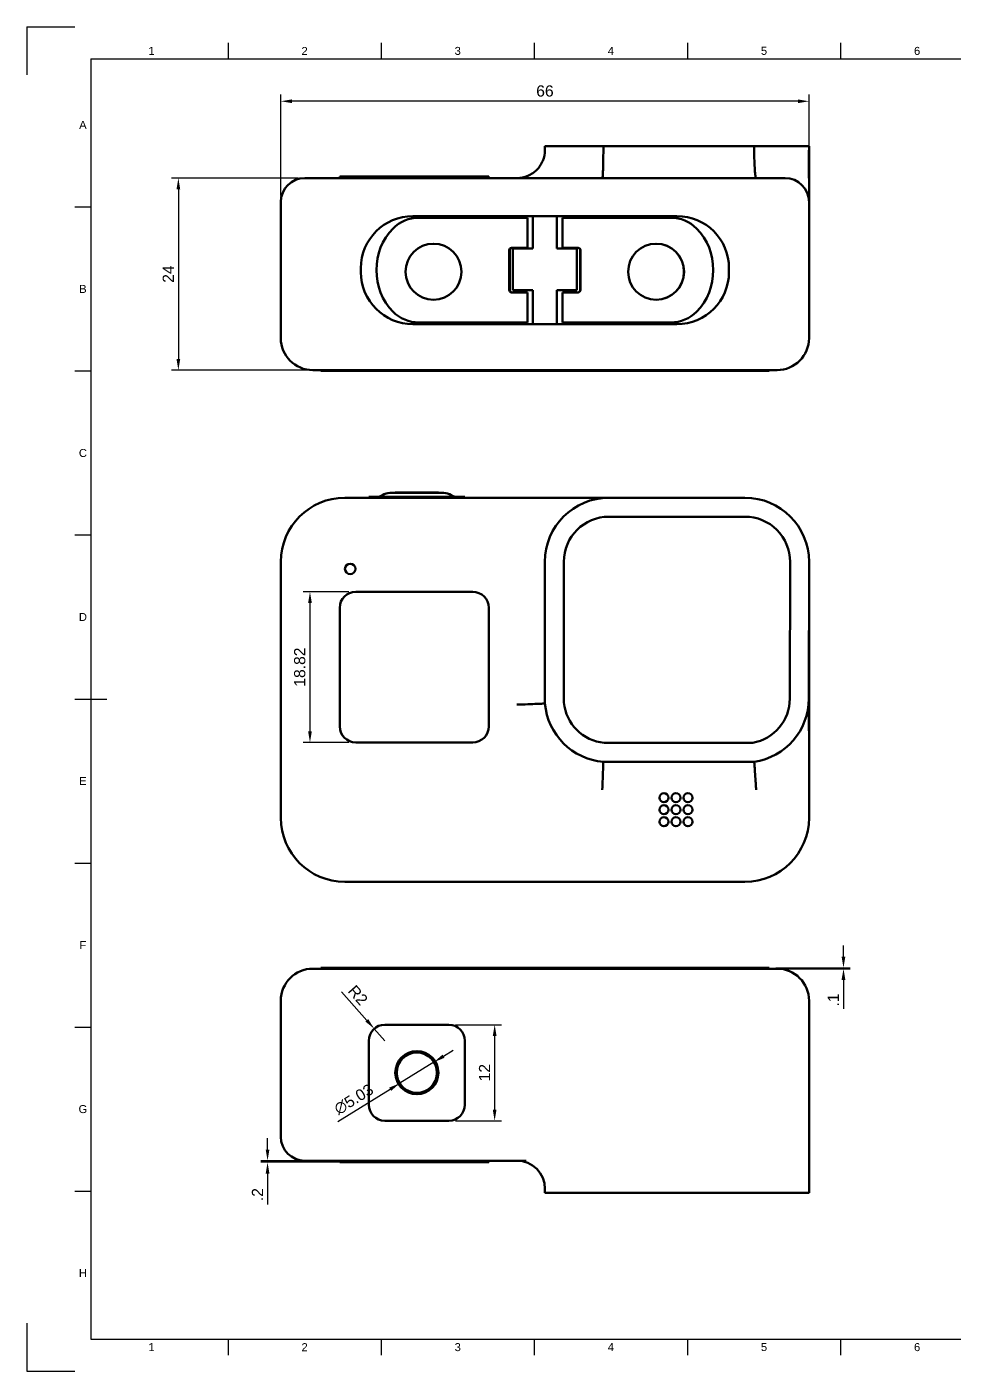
# Model space of a CAD drawing. Header units: millimetres. Extents: x 0 to 594, y 0 to 420.
# Drawn here: x 0 to 289.6, y 0 to 420 of the extents above; entities that cross this region are included whole.
import ezdxf
from ezdxf.enums import TextEntityAlignment as Align

# ---------------------------------------------------------------- set-up
doc = ezdxf.new("R2010")
doc.units = ezdxf.units.MM
doc.header["$LTSCALE"] = 0.75
for name, color, linetype, lineweight in [('Border', 7, 'Continuous', 25), ('Dimensions', 7, 'Continuous', 25), ('Visible', 7, 'Continuous', 50)]:
    doc.layers.add(name, color=color, linetype=linetype, lineweight=lineweight)
doc.styles.add('FusionTitle', font='arial.ttf')
doc.styles.get("Standard").update_dxf_attribs({"font": 'arial.ttf'})
doc.dimstyles.new('ISO-25', dxfattribs={"dimtxt": 3.5, "dimasz": 3.5, "dimexe": 2.1, "dimexo": 2.1, "dimgap": 1.4, "dimtad": 1, "dimzin": 12, "dimdsep": 46, "dimtxsty": 'Standard', "dimcen": 0, "dimclrd": 256, "dimclre": 256, "dimclrt": 256, "dimazin": 3, "dimtp": 0.1, "dimtm": 0.1, "dimtfac": 0.714286, "dimtmove": 0, "dimatfit": 3, "dimfxl": 1, "dimtzin": 12, "dimarcsym": 0})

# ---------------------------------------------------------------- blocks, each defined once
blk = doc.blocks.new('ISO_A2_SHEET')
at = {"layer": 'Border'}
for p, q in [((62.8335, 415), (62.8335, 410)), ((110.6668, 415), (110.6668, 410)), ((158.5001, 415), (158.5001, 410)), ((206.3334, 415), (206.3334, 410)), ((254.1667, 415), (254.1667, 410)), ((20, 410), (584, 410)), ((20, 410), (20, 10)), ((15, 363.75), (20, 363.75)), ((15, 312.5), (20, 312.5)), ((15, 261.25), (20, 261.25)), ((15, 210), (25, 210)), ((15, 158.75), (20, 158.75)), ((15, 107.5), (20, 107.5)), ((15, 56.25), (20, 56.25)), ((20, 10), (584, 10)), ((62.8335, 10), (62.8335, 5)), ((110.6668, 10), (110.6668, 5)), ((158.5001, 10), (158.5001, 5)), ((206.3334, 10), (206.3334, 5)), ((254.1667, 10), (254.1667, 5))]:
    blk.add_line(p, q, dxfattribs=at)
at = {"layer": 'Defpoints'}
for p, q in [((0, 420), (15, 420)), ((0, 420), (0, 405)), ((0, 15), (0, 0)), ((0, 0), (15, 0))]:
    blk.add_line(p, q, dxfattribs=at)
at = {"layer": 'Border', "style": 'FusionTitle'}
for s, p in [('1', (38.91685, 412.5)), ('2', (86.75015, 412.5)), ('3', (134.58345, 412.5)), ('4', (182.41675, 412.5)), ('5', (230.25005, 412.5)), ('6', (278.08335, 412.5)), ('A', (17.5, 389.375)), ('B', (17.5, 338.125)), ('C', (17.5, 286.875)), ('D', (17.5, 235.625)), ('E', (17.5, 184.375)), ('F', (17.5, 133.125)), ('G', (17.5, 81.875)), ('H', (17.5, 30.625)), ('1', (38.91685, 7.5)), ('2', (86.75015, 7.5)), ('3', (134.58345, 7.5)), ('4', (182.41675, 7.5)), ('5', (230.25005, 7.5)), ('6', (278.08335, 7.5))]:
    blk.add_text(s, height=2.5, dxfattribs=at).set_placement(p, align=Align.MIDDLE)
blk = doc.blocks.new('*D18')
at = {"layer": 'Defpoints', "color": 0, "transparency": 16777216}
for p in [(79.32, 396.76), (79.32, 365.26), (244.32, 365.26)]:
    blk.add_point(p, dxfattribs=at)
at = {"layer": 'Dimensions', "lineweight": -2, "transparency": 16777216}
for p, q in [((79.32, 367.36), (79.32, 398.86)), ((240.82, 396.76), (82.82, 396.76)), ((244.32, 367.36), (244.32, 398.86))]:
    blk.add_line(p, q, dxfattribs=at)
at = {"layer": 'Dimensions', "transparency": 16777216}
for points in [[(82.82, 397.34), (82.82, 396.18), (79.32, 396.76)], [(240.82, 397.34), (240.82, 396.18), (244.32, 396.76)]]:
    blk.add_solid(points, dxfattribs=at)
at = {"layer": 'Dimensions', "transparency": 16777216, "insert": (161.82, 399.95), "char_height": 3.5, "attachment_point": 5}
blk.add_mtext('66', dxfattribs=at)
blk = doc.blocks.new('*D19')
at = {"layer": 'Defpoints', "color": 0, "transparency": 16777216}
for p in [(86.82, 372.76), (47.32, 312.76), (89.32, 312.76)]:
    blk.add_point(p, dxfattribs=at)
at = {"layer": 'Dimensions', "lineweight": -2, "transparency": 16777216}
for p, q in [((84.72, 372.76), (45.22, 372.76)), ((47.32, 369.26), (47.32, 316.26)), ((87.22, 312.76), (45.22, 312.76))]:
    blk.add_line(p, q, dxfattribs=at)
at = {"layer": 'Dimensions', "transparency": 16777216}
for points in [[(46.73, 369.26), (47.9, 369.26), (47.32, 372.76)], [(46.73, 316.26), (47.9, 316.26), (47.32, 312.76)]]:
    blk.add_solid(points, dxfattribs=at)
at = {"layer": 'Dimensions', "transparency": 16777216, "insert": (44.16, 342.76), "char_height": 3.5, "attachment_point": 5, "rotation": 90}
blk.add_mtext('24', dxfattribs=at)
blk = doc.blocks.new('*D22')
at = {"layer": 'Defpoints', "color": 0, "transparency": 16777216}
for p in [(102.71, 243.48), (88.43, 196.44), (102.71, 196.44)]:
    blk.add_point(p, dxfattribs=at)
at = {"layer": 'Dimensions', "lineweight": -2, "transparency": 16777216}
for p, q in [((100.61, 243.48), (86.33, 243.48)), ((88.43, 239.98), (88.43, 199.94)), ((100.61, 196.44), (86.33, 196.44))]:
    blk.add_line(p, q, dxfattribs=at)
at = {"layer": 'Dimensions', "transparency": 16777216}
for points in [[(87.84, 239.98), (89.01, 239.98), (88.43, 243.48)], [(87.84, 199.94), (89.01, 199.94), (88.43, 196.44)]]:
    blk.add_solid(points, dxfattribs=at)
at = {"layer": 'Dimensions', "transparency": 16777216, "insert": (85.24, 219.96), "char_height": 3.5, "attachment_point": 5, "rotation": 90}
blk.add_mtext('18.82', dxfattribs=at)
blk = doc.blocks.new('*D23')
at = {"layer": 'Defpoints', "color": 0, "transparency": 16777216}
for p in [(131.82, 108.24), (131.82, 78.24), (146.11, 78.24)]:
    blk.add_point(p, dxfattribs=at)
at = {"layer": 'Dimensions', "lineweight": -2, "transparency": 16777216}
for p, q in [((133.92, 108.24), (148.21, 108.24)), ((146.11, 104.74), (146.11, 81.74)), ((133.92, 78.24), (148.21, 78.24))]:
    blk.add_line(p, q, dxfattribs=at)
at = {"layer": 'Dimensions', "transparency": 16777216}
for points in [[(145.53, 104.74), (146.7, 104.74), (146.11, 108.24)], [(145.53, 81.74), (146.7, 81.74), (146.11, 78.24)]]:
    blk.add_solid(points, dxfattribs=at)
at = {"layer": 'Dimensions', "transparency": 16777216, "insert": (142.96, 93.24), "char_height": 3.5, "attachment_point": 5, "rotation": 90}
blk.add_mtext('12', dxfattribs=at)
blk = doc.blocks.new('*D24')
at = {"layer": 'Defpoints', "color": 0, "transparency": 16777216}
for p in [(108.5, 106.98), (111.82, 103.24)]:
    blk.add_point(p, dxfattribs=at)
at = {"layer": 'Dimensions', "lineweight": -2, "transparency": 16777216}
for p, q in [((98.28, 118.51), (106.18, 109.6)), ((111.82, 103.24), (108.5, 106.98))]:
    blk.add_line(p, q, dxfattribs=at)
at = {"layer": 'Dimensions', "transparency": 16777216}
blk.add_solid([(106.61, 109.99), (105.74, 109.21), (108.5, 106.98)], dxfattribs=at)
at = {"layer": 'Dimensions', "transparency": 16777216, "insert": (103.43, 117.46), "char_height": 3.5, "attachment_point": 5, "rotation": 311.5548}
blk.add_mtext('R2', dxfattribs=at)
blk = doc.blocks.new('*D25')
at = {"layer": 'Defpoints', "color": 0, "transparency": 16777216}
for p in [(127.16, 96.55), (116.47, 89.93)]:
    blk.add_point(p, dxfattribs=at)
at = {"layer": 'Dimensions', "lineweight": -2, "transparency": 16777216}
for p, q in [((130.14, 98.39), (133.12, 100.23)), ((127.16, 96.55), (116.47, 89.93)), ((97.16, 77.99), (113.49, 88.09))]:
    blk.add_line(p, q, dxfattribs=at)
at = {"layer": 'Dimensions', "transparency": 16777216}
for points in [[(129.83, 98.89), (130.45, 97.89), (127.16, 96.55)], [(113.18, 88.58), (113.8, 87.59), (116.47, 89.93)]]:
    blk.add_solid(points, dxfattribs=at)
at = {"layer": 'Dimensions', "transparency": 16777216, "insert": (102.11, 84.91), "char_height": 3.5, "attachment_point": 5, "rotation": 31.7401}
blk.add_mtext('∅5.03', dxfattribs=at)
blk = doc.blocks.new('*D26')
at = {"layer": 'Defpoints', "color": 0, "transparency": 16777216}
for p in [(75.17, 65.24), (101.71, 65.74), (102.71, 65.24)]:
    blk.add_point(p, dxfattribs=at)
at = {"layer": 'Dimensions', "lineweight": -2, "transparency": 16777216}
for p, q in [((75.17, 69.24), (75.17, 72.74)), ((99.61, 65.74), (73.07, 65.74)), ((100.61, 65.24), (73.07, 65.24)), ((75.17, 65.74), (75.17, 65.24)), ((75.17, 61.74), (75.17, 52.06))]:
    blk.add_line(p, q, dxfattribs=at)
at = {"layer": 'Dimensions', "transparency": 16777216}
for points in [[(74.59, 69.24), (75.76, 69.24), (75.17, 65.74)], [(74.59, 61.74), (75.76, 61.74), (75.17, 65.24)]]:
    blk.add_solid(points, dxfattribs=at)
at = {"layer": 'Dimensions', "transparency": 16777216, "insert": (72.02, 55.15), "char_height": 3.5, "attachment_point": 5, "rotation": 90}
blk.add_mtext('.2', dxfattribs=at)
blk = doc.blocks.new('*D27')
at = {"layer": 'Defpoints', "color": 0, "transparency": 16777216}
for p in [(231.82, 125.99), (234.32, 125.74), (255.08, 125.74)]:
    blk.add_point(p, dxfattribs=at)
at = {"layer": 'Dimensions', "lineweight": -2, "transparency": 16777216}
for p, q in [((255.08, 129.49), (255.08, 132.99)), ((233.92, 125.99), (257.18, 125.99)), ((236.42, 125.74), (257.18, 125.74)), ((255.08, 125.99), (255.08, 125.74)), ((255.08, 122.24), (255.08, 113.2))]:
    blk.add_line(p, q, dxfattribs=at)
at = {"layer": 'Dimensions', "transparency": 16777216}
for points in [[(254.49, 129.49), (255.66, 129.49), (255.08, 125.99)], [(254.49, 122.24), (255.66, 122.24), (255.08, 125.74)]]:
    blk.add_solid(points, dxfattribs=at)
at = {"layer": 'Dimensions', "transparency": 16777216, "insert": (251.92, 115.97), "char_height": 3.5, "attachment_point": 5, "rotation": 90}
blk.add_mtext('.1', dxfattribs=at)

msp = doc.modelspace()

# ---------------------------------------------------------------- linework, layer by layer
at = {"layer": 'Visible', "extrusion": (0, 1, 0)}
for p, q in [((161.815, 382.761, 5.111), (161.815, 381.511, 5.111)), ((180.066, 382.761, 23.313), (180.066, 381.511, 23.313)), ((180.066, 382.761, 23.313), (227.196, 382.761, 23.313)), ((227.196, 382.761, 23.313), (227.196, 381.511, 23.313)), ((244.24, 382.761, 3.602), (244.315, 382.761, -39.188)), ((244.315, 382.761, -39.188), (244.315, 372.761, -39.188)), ((97.715, 372.761, 12.246), (97.715, 373.261, 12.246)), ((224.315, 372.761, 53.312), (99.315, 372.761, 53.312)), ((102.715, 373.261, 17.246), (139.267, 373.261, 17.246)), ((144.267, 372.761, 12.246), (144.267, 373.261, 12.246)), ((79.315, 365.261, 40.812), (79.315, 322.761, 40.812)), ((244.315, 322.761, 40.812), (244.315, 365.261, 40.812)), ((120.565, 360.886, 60.812), (203.065, 360.886, 60.812)), ((122.366, 360.368, 59.669), (154.343, 360.368, 60.671)), ((156.33, 360.368, 57.106), (156.276, 360.368, 58.855)), ((156.331, 360.368, 57.047), (156.331, 350.966, 57.047)), ((165.565, 360.886, 60.812), (158.065, 360.886, 60.812)), ((158.065, 360.886, 60.812), (158.065, 350.716, 60.812)), ((165.565, 350.716, 60.812), (165.565, 360.886, 60.812)), ((167.311, 360.368, 56.949), (167.325, 360.368, 58.699)), ((167.311, 350.966, 56.935), (167.311, 360.368, 56.935)), ((201.207, 360.368, 60.308), (169.215, 360.368, 60.559)), ((150.642, 350.216, 60.555), (150.642, 337.805, 60.555)), ((150.814, 350.216, 55.057), (150.814, 337.805, 55.057)), ((154.343, 350.966, 60.671), (151.392, 350.966, 60.578)), ((151.815, 350.716, 58.312), (151.815, 337.761, 58.312)), ((153.815, 350.716, 57.568), (153.815, 350.966, 57.568)), ((158.065, 350.716, 60.812), (154.315, 350.716, 60.812)), ((155.815, 350.716, 57.568), (155.815, 350.966, 57.568)), ((156.33, 350.966, 57.106), (156.276, 350.966, 58.855)), ((169.315, 350.716, 60.812), (165.565, 350.716, 60.812)), ((167.311, 350.966, 56.949), (167.325, 350.966, 58.699)), ((167.815, 350.966, 57.446), (167.815, 350.716, 57.446)), ((169.215, 350.966, 60.559), (172.167, 350.966, 60.536)), ((169.815, 350.966, 57.446), (169.815, 350.716, 57.446)), ((171.815, 337.761, 58.312), (171.815, 350.716, 58.312)), ((172.874, 350.216, 55.03), (172.874, 337.805, 55.03)), ((172.917, 350.216, 60.53), (172.917, 337.805, 60.53)), ((104.315, 343.386, 60.812), (104.315, 344.636, 60.812)), ((219.315, 344.636, 60.812), (219.315, 343.386, 60.812)), ((151.392, 337.055, 60.578), (154.343, 337.055, 60.671)), ((153.815, 337.055, 57.568), (153.815, 337.761, 57.568)), ((154.315, 337.761, 60.812), (158.065, 337.761, 60.812)), ((155.815, 337.055, 57.568), (155.815, 337.761, 57.568)), ((156.33, 337.055, 57.106), (156.276, 337.055, 58.855)), ((156.331, 327.653, 57.047), (156.331, 337.055, 57.047)), ((158.065, 337.761, 60.812), (158.065, 327.136, 60.812)), ((165.565, 327.136, 60.812), (165.565, 337.761, 60.812)), ((165.565, 337.761, 60.812), (169.315, 337.761, 60.812)), ((167.311, 337.055, 56.949), (167.325, 337.055, 58.699)), ((167.311, 337.055, 56.935), (167.311, 327.653, 56.935)), ((167.815, 337.761, 57.446), (167.815, 337.055, 57.446)), ((172.167, 337.055, 60.536), (169.215, 337.055, 60.559)), ((169.815, 337.761, 57.446), (169.815, 337.055, 57.446)), ((154.343, 327.653, 60.671), (122.366, 327.653, 59.669)), ((156.33, 327.653, 57.106), (156.276, 327.653, 58.855)), ((167.311, 327.653, 56.949), (167.325, 327.653, 58.699)), ((169.215, 327.653, 60.559), (201.207, 327.653, 60.308)), ((203.065, 327.136, 60.812), (120.565, 327.136, 60.812)), ((158.065, 327.136, 60.812), (165.565, 327.136, 60.812)), ((91.815, 312.761, 40.812), (91.815, 312.511, 40.812)), ((99.315, 312.761, 50.812), (224.315, 312.761, 50.812)), ((224.315, 312.511, 48.312), (99.315, 312.511, 48.312)), ((231.815, 312.761, 40.812), (231.815, 312.511, 40.812))]:
    msp.add_line(p, q, dxfattribs=at)
at = {"layer": 'Visible'}
for p, q in [((106.815, 272.875, 7.625), (106.815, 273.125, 7.625)), ((111.815, 273.125, 12.625), (131.815, 273.125, 12.625)), ((115.084, 274.375, -2.375), (115.084, 274.5, -2.375)), ((126.989, 274.375, 5.939), (116.641, 274.375, 5.939)), ((128.546, 274.375, -2.375), (128.546, 274.5, -2.375)), ((136.815, 272.875, 7.625), (136.815, 273.125, 7.625)), ((155.925, 272.875, 17.625), (99.315, 272.875, 17.625)), ((224.315, 272.875, 35.125), (181.815, 272.875, 35.125)), ((181.815, 266.957, 35.125), (224.315, 266.957, 35.125)), ((224.315, 266.957, 35.125), (181.815, 266.957, 35.125)), ((79.315, 252.875, 17.625), (79.315, 172.875, 17.625)), ((161.815, 252.875, 35.125), (161.815, 208.576, 35.125)), ((167.733, 208.855, 35.125), (167.733, 252.875, 35.125)), ((167.733, 252.875, 35.125), (167.733, 208.855, 35.125)), ((238.397, 252.867, 35.125), (238.322, 210.113, 35.125)), ((238.322, 210.113, 35.125), (238.397, 252.867, 35.125)), ((244.24, 210.085, 35.125), (244.315, 252.875, 35.125)), ((244.315, 252.875, 25.125), (244.315, 201.874, 25.125)), ((139.267, 243.478, 25.625), (102.715, 243.478, 25.625)), ((97.715, 238.478, 25.625), (97.715, 201.441, 25.625)), ((144.267, 201.441, 25.625), (144.267, 238.478, 25.625)), ((102.715, 196.441, 25.625), (139.267, 196.441, 25.625)), ((226.717, 196.293, 35.125), (180.336, 196.293, 35.125)), ((180.336, 196.293, 35.125), (226.717, 196.293, 35.125)), ((180.066, 190.375, 35.125), (227.196, 190.375, 35.125)), ((244.315, 172.875, 17.625), (244.315, 184.301, 17.625)), ((99.315, 152.875, 17.625), (224.315, 152.875, 17.625))]:
    msp.add_line(p, q, dxfattribs=at)
at = {"layer": 'Visible', "extrusion": (-1.22465e-16, -1, 5.93276e-13)}
for p, q in [((91.815, 125.739, 39.187), (91.815, 125.989, 39.187)), ((99.315, 125.989, 46.687), (224.315, 125.989, 46.687)), ((224.315, 125.739, 49.187), (99.315, 125.739, 49.187)), ((231.815, 125.739, 39.187), (231.815, 125.989, 39.187)), ((79.315, 115.739, 39.187), (79.315, 73.239, 39.188)), ((244.315, 65.739, 39.188), (244.315, 115.739, 39.187)), ((131.815, 108.239, 59.437), (111.815, 108.239, 59.437)), ((106.815, 103.239, 59.437), (106.815, 83.239, 59.438)), ((136.815, 83.239, 59.438), (136.815, 103.239, 59.437)), ((111.815, 78.239, 59.438), (131.815, 78.239, 59.438)), ((97.715, 65.739, 24.791), (97.715, 65.239, 24.791)), ((99.315, 65.739, 51.688), (155.925, 65.739, 51.688)), ((99.364, 65.739, 36.951), (99.364, 65.489, 36.951)), ((102.622, 65.739, 36.951), (102.622, 65.489, 36.951)), ((139.267, 65.239, 29.791), (102.715, 65.239, 29.791)), ((144.267, 65.739, 24.791), (144.267, 65.239, 24.791)), ((244.315, 55.739, 39.188), (244.315, 65.739, 39.188)), ((161.815, 55.739, 39.188), (161.815, 56.989, 39.188)), ((224.315, 55.739, 59.188), (181.815, 55.739, 59.188))]:
    msp.add_line(p, q, dxfattribs=at)
at = {"layer": 'Visible', "extrusion": (-0.031319, 0, 0.999509)}
msp.add_circle((-343.503, 128.83, 55.807), 8.75, dxfattribs=at)
at = {"layer": 'Visible', "extrusion": (-0.007874, 0, -0.999969)}
msp.add_circle((-196.069, 343.503, -61.89), 8.75, dxfattribs=at)
at = {"layer": 'Visible'}
for centre, radius in [((100.993, 250.638, 25.375), 1.629), ((121.815, 93.239, 60.812), 6.731)]:
    msp.add_circle(centre, radius, dxfattribs=at)
at = {"layer": 'Visible', "extrusion": (0, 0, -1)}
for centre in [(-198.987, 179.155, -25.125), (-198.987, 175.405, -25.125), (-202.737, 179.155, -25.125), (-202.737, 175.405, -25.125), (-206.487, 179.155, -25.125), (-206.487, 175.405, -25.125), (-198.987, 171.655, -25.125), (-202.737, 171.655, -25.125), (-206.487, 171.655, -25.125)]:
    msp.add_circle(centre, 1.405, dxfattribs=at)
at = {"layer": 'Visible', "extrusion": (-7.26553e-29, -5.93276e-13, -1)}
msp.add_circle((-121.815, 93.239, -60.813), 6.29, dxfattribs=at)
at = {"layer": 'Visible', "extrusion": (0, 1, 0)}
for centre, radius, start, end in [((-181.74, 3.383, 382.761), 20, 4.95809, 85.1985), ((-224.24, 3.532, 382.761), 20, 98.49863, 179.79855), ((-102.715, 12.246, 373.261), 5, 0, 90), ((-139.267, 12.246, 373.261), 5, 90, 180), ((-154.401, 58.796, 360.368), 1.875, 88.20526, 178.20526), ((-154.456, 57.047, 360.368), 1.875, 178.20526, 180), ((-169.186, 56.935, 350.966), 1.875, 0, 0.45115), ((-169.2, 58.685, 350.966), 1.875, 0.45115, 90.45115), ((-154.315, 58.312, 337.761), 2.5, 0, 90), ((-154.401, 58.796, 337.055), 1.875, 88.20526, 178.20526), ((-154.456, 57.047, 337.055), 1.875, 178.20526, 180), ((-169.315, 58.312, 337.761), 2.5, 90, 180), ((-169.186, 56.935, 327.653), 1.875, 0, 0.45115), ((-169.2, 58.685, 327.653), 1.875, 0.45115, 90.45115), ((-99.315, 40.812, 312.761), 10, 0, 90), ((-224.315, 40.812, 312.761), 10, 90, 180), ((-111.815, 7.625, 273.125), 5, 0, 90), ((-121.815, -2.375, 274.5), 6.731, 0, 180), ((-131.815, 7.625, 273.125), 5, 90, 180)]:
    msp.add_arc(centre, radius, start, end, dxfattribs=at)
at = {"layer": 'Visible'}
for centre, radius, start, end in [((86.815, 365.261, 40.812), 7.5, 90, 180), ((134.449, 276.625, 2.699), 3.5, 237.00411, 270), ((99.315, 252.875, 17.625), 20, 90, 180), ((181.815, 252.875, 35.125), 20, 90, 180), ((181.815, 252.875, 35.125), 14.082, 90, 180), ((224.315, 252.875, 35.125), 14.082, 359.96858, 90), ((102.715, 238.478, 25.625), 5, 90, 180), ((139.267, 238.478, 25.625), 5, 0, 90), ((224.24, 210.155, 35.125), 14.082, 280.132, 359.82997), ((224.24, 210.155, 35.125), 20, 278.49863, 359.79855), ((181.74, 210.305, 35.125), 20, 184.95809, 265.1985), ((181.74, 210.305, 35.125), 14.082, 185.90949, 264.2772), ((102.715, 201.441, 25.625), 5, 180, 270), ((139.267, 201.441, 25.625), 5, 270, 0), ((99.315, 172.875, 17.625), 20, 180, 270), ((224.315, 172.875, 17.625), 20, 270, 0), ((89.315, 115.739, 39.187), 10, 90, 180), ((111.815, 103.239, 59.437), 5, 90, 180), ((131.815, 103.239, 59.437), 5, 0, 90), ((111.815, 83.239, 59.438), 5, 180, 270), ((131.815, 83.239, 59.438), 5, 270, 0)]:
    msp.add_arc(centre, radius, start, end, dxfattribs=at)
at = {"layer": 'Visible', "extrusion": (0, -1, 0)}
for centre, radius, start, end in [((99.315, 40.812, -372.761), 12.5, 90, 180), ((224.315, 40.812, -372.761), 12.5, 0, 90), ((154.315, 58.312, -350.716), 2.5, 90, 180), ((169.315, 58.312, -350.716), 2.5, 0, 90), ((99.315, 40.812, -312.511), 7.5, 90, 180), ((224.315, 40.812, -312.511), 7.5, 0, 90), ((116.641, 2.699, -274.375), 3.24, 90, 180), ((126.989, 2.699, -274.375), 3.24, 360, 90)]:
    msp.add_arc(centre, radius, start, end, dxfattribs=at)
at = {"layer": 'Visible', "extrusion": (1.22465e-16, 0, -1)}
for centre, radius, start, end in [((-236.815, 365.261, -40.812), 7.5, 90, 180), ((-120.565, 344.636, -60.812), 16.25, 0, 90), ((-203.065, 344.636, -60.812), 16.25, 90, 180), ((-120.565, 343.386, -60.812), 16.25, 270, 0), ((-203.065, 343.386, -60.812), 16.25, 180, 270), ((-234.315, 322.761, -40.812), 10, 180, 270)]:
    msp.add_arc(centre, radius, start, end, dxfattribs=at)
at = {"layer": 'Visible', "extrusion": (0.031319, -1.0842e-19, -0.999509)}
msp.add_arc((344.518, 128.83, -55.807), 17.795, 268.36574, 314.65572, dxfattribs=at)
at = {"layer": 'Visible', "extrusion": (0.031319, -3.46945e-18, -0.999509)}
msp.add_arc((349.118, 124.174, -55.807), 11.25, 314.65572, 0, dxfattribs=at)
at = {"layer": 'Visible', "extrusion": (-4.24588e-18, -1, -5.39217e-16)}
for centre, start, end in [((169.186, 56.935, -360.368), 179.54885, 180), ((169.2, 58.685, -360.368), 89.54885, 179.54885), ((169.186, 56.935, -337.055), 179.54885, 180), ((169.2, 58.685, -337.055), 89.54885, 179.54885)]:
    msp.add_arc(centre, 1.875, start, end, dxfattribs=at)
at = {"layer": 'Visible', "extrusion": (0.007874, 0, 0.999969)}
for centre, radius, start, end in [((200.725, 349.118, 61.89), 11.25, 44.65572, 90), ((196.069, 344.518, 61.89), 17.795, 358.36574, 44.65572), ((171.685, 350.216, 61.89), 0.75, 0, 90), ((196.069, 343.503, 56.39), 8.75, 270.14179, 89.85821), ((196.069, 343.503, 61.89), 17.795, 315.34428, 1.63426), ((171.685, 337.805, 61.89), 0.75, 270, 360)]:
    msp.add_arc(centre, radius, start, end, dxfattribs=at)
at = {"layer": 'Visible', "extrusion": (0.031319, 4.93038e-32, -0.999509)}
msp.add_arc((350.216, 153.215, -55.807), 0.75, 270, 0, dxfattribs=at)
at = {"layer": 'Visible', "extrusion": (-0.031319, 2.46519e-32, 0.999509)}
msp.add_arc((-350.216, 153.215, 50.307), 0.75, 180, 270, dxfattribs=at)
at = {"layer": 'Visible', "extrusion": (7.37247e-18, -1, -2.35284e-16)}
for centre, start, end in [((154.401, 58.796, -350.966), 1.79474, 91.79474), ((154.456, 57.047, -350.966), 0, 1.79474), ((154.401, 58.796, -327.653), 1.79474, 91.79474), ((154.456, 57.047, -327.653), 0, 1.79474)]:
    msp.add_arc(centre, 1.875, start, end, dxfattribs=at)
at = {"layer": 'Visible', "extrusion": (-0.007874, 0, -0.999969)}
for centre, start, end in [((-171.685, 350.216, -56.39), 90, 180), ((-171.685, 337.805, -56.39), 180, 270)]:
    msp.add_arc(centre, 0.75, start, end, dxfattribs=at)
at = {"layer": 'Visible', "extrusion": (0.031319, 0, -0.999509)}
for centre, radius, start, end in [((343.503, 128.83, -55.807), 17.795, 225.34428, 271.63426), ((337.805, 153.215, -55.807), 0.75, 180, 270)]:
    msp.add_arc(centre, radius, start, end, dxfattribs=at)
at = {"layer": 'Visible', "extrusion": (-0.031319, -4.93038e-32, 0.999509)}
msp.add_arc((-337.805, 153.215, 50.307), 0.75, 270, 0, dxfattribs=at)
at = {"layer": 'Visible', "extrusion": (0.031319, -6.16298e-33, -0.999509)}
msp.add_arc((338.903, 124.174, -55.807), 11.25, 180, 225.34428, dxfattribs=at)
at = {"layer": 'Visible', "extrusion": (0.007874, -3.08149e-33, 0.999969)}
msp.add_arc((200.725, 338.903, 61.89), 11.25, 270, 315.34428, dxfattribs=at)
at = {"layer": 'Visible', "extrusion": (1.0701e-15, 5.55112e-16, -1)}
msp.add_arc((-89.315, 322.761, -40.812), 10, 270, 0, dxfattribs=at)
at = {"layer": 'Visible', "extrusion": (0, 0, -1)}
for centre, radius, start, end in [((-109.181, 276.625, -2.699), 3.5, 237.00411, 270), ((-113.402, 270.125, -2.699), 4.25, 57.00411, 90), ((-130.229, 270.125, -2.699), 4.25, 90, 122.99589), ((-224.315, 252.875, -35.125), 20, 90, 180), ((-181.815, 252.875, -35.125), 14.082, 0, 90), ((-224.315, 252.875, -35.125), 14.082, 90, 180.03142), ((-224.24, 210.155, -35.125), 14.082, 180.17003, 259.868), ((-181.74, 210.305, -35.125), 14.082, 275.7228, 354.09051)]:
    msp.add_arc(centre, radius, start, end, dxfattribs=at)
at = {"layer": 'Visible', "extrusion": (-1.22465e-16, -1, 5.93276e-13)}
for centre, radius, start, end in [((99.315, 39.188, -125.739), 10, 90, 180), ((224.315, 39.188, -125.739), 10, 0, 90), ((102.715, 24.791, -65.239), 5, 90, 180), ((100.993, 36.951, -65.489), 1.629, 0, 180), ((139.267, 24.791, -65.239), 5, 0, 90), ((181.815, 39.188, -55.739), 20, 90, 180)]:
    msp.add_arc(centre, radius, start, end, dxfattribs=at)
at = {"layer": 'Visible', "extrusion": (1.22465e-16, 1, -5.93276e-13)}
for centre, radius, start, end in [((-99.315, 39.188, 125.989), 7.5, 0, 90), ((-224.315, 39.188, 125.989), 7.5, 90, 180), ((-99.315, 39.188, 65.739), 12.5, 0, 90), ((-224.315, 39.188, 55.739), 20, 90, 180)]:
    msp.add_arc(centre, radius, start, end, dxfattribs=at)
at = {"layer": 'Visible', "extrusion": (-9.47635e-16, -5.93831e-13, -1)}
msp.add_arc((-234.315, 115.739, -39.188), 10, 90, 180, dxfattribs=at)
at = {"layer": 'Visible', "extrusion": (-7.26553e-29, -5.93276e-13, -1)}
msp.add_arc((-86.815, 73.239, -39.188), 7.5, 270, 0, dxfattribs=at)
at = {"layer": 'Visible', "extrusion": (-1.08301e-15, -5.9391e-13, -1)}
msp.add_arc((-153.065, 56.989, -39.188), 8.75, 90, 180, dxfattribs=at)
at = {"layer": 'Visible'}
for points, knots in [([(153.065, 372.761, 5.456), (153.077, 372.761, 5.455), (153.089, 372.761, 5.455), (154.268, 372.765, 5.412), (155.423, 373.004, 5.369), (157.546, 373.909, 5.288), (158.496, 374.556, 5.25), (160.096, 376.179, 5.184), (160.729, 377.138, 5.158), (161.593, 379.245, 5.121), (161.815, 380.372, 5.111), (161.815, 381.511, 5.111)], [-0.5517264, -0.5517264, -0.5517264, -0.5517264, -0.55031559, -0.55031559, -0.41009124, -0.41009124, -0.27328473, -0.27328473, -0.13660575, -0.13660575, 0, 0, 0, 0]), ([(179.733, 372.761, 32.063), (179.733, 372.761, 32.051), (179.733, 372.761, 32.039), (179.775, 372.765, 30.859), (179.816, 373.004, 29.704), (179.895, 373.909, 27.582), (179.932, 374.556, 26.631), (179.995, 376.178, 25.032), (180.021, 377.138, 24.398), (180.057, 379.245, 23.535), (180.066, 380.372, 23.313), (180.066, 381.511, 23.313)], [-0.00142892, -0.00142892, -0.00142892, -0.00142892, 0, 0, 0.14019208, 0.14019208, 0.27699722, 0.27699722, 0.41368276, 0.41368276, 0.55029962, 0.55029962, 0.55029962, 0.55029962]), ([(227.787, 372.761, 32.063), (227.786, 372.761, 32.053), (227.786, 372.761, 32.043), (227.749, 372.763, 31.448), (227.712, 372.823, 30.865), (227.639, 373.06, 29.719), (227.602, 373.236, 29.159), (227.498, 373.914, 27.574), (227.433, 374.562, 26.623), (227.321, 376.186, 25.027), (227.275, 377.144, 24.395), (227.212, 379.249, 23.534), (227.196, 380.374, 23.313), (227.196, 381.511, 23.313)], [-0.55177244, -0.55177244, -0.55177244, -0.55177244, -0.55061184, -0.55061184, -0.48026679, -0.48026679, -0.40992481, -0.40992481, -0.27296181, -0.27296181, -0.13637358, -0.13637358, 0, 0, 0, 0]), ([(244.222, 372.761, 13.65), (244.224, 373.68, 12.491), (244.226, 374.659, 11.383), (244.23, 376.899, 9.005), (244.232, 378.045, 7.878), (244.235, 379.604, 6.258), (244.236, 380.121, 5.676), (244.237, 380.466, 5.151)], [0.0837782, 0.0837782, 0.0837782, 0.0837782, 0.2629963, 0.2629963, 0.46922156, 0.46922156, 0.65237004, 0.65237004, 0.65237004, 0.65237004]), ([(244.237, 380.466, 5.151), (244.238, 380.685, 4.818), (244.238, 380.907, 4.481), (244.239, 381.199, 4.039), (244.239, 381.31, 3.872), (244.24, 381.415, 3.716), (244.24, 381.427, 3.698), (244.24, 381.453, 3.662), (244.24, 381.465, 3.643), (244.24, 381.484, 3.621), (244.24, 381.491, 3.612), (244.24, 381.5, 3.606), (244.24, 381.503, 3.604), (244.24, 381.507, 3.603), (244.24, 381.509, 3.602), (244.24, 381.511, 3.602)], [1.379691802, 1.379691802, 1.379691802, 1.379691802, 1.423256064, 1.423256064, 1.443319871, 1.443319871, 1.445745442, 1.445745442, 1.448171013, 1.448171013, 1.449253147, 1.449253147, 1.449543856, 1.449543856, 1.44976435, 1.44976435, 1.44976435, 1.44976435]), ([(244.315, 372.761, 11.813), (244.315, 372.761, 12.125), (244.307, 372.761, 12.438), (244.275, 372.761, 13.05), (244.252, 372.761, 13.35), (244.222, 372.761, 13.65)], [0, 0, 0, 0, 0.03745385, 0.03745385, 0.073583285, 0.073583285, 0.073583285, 0.073583285]), ([(244.315, 365.261, 29.386), (244.315, 365.261, 28.073), (244.315, 365.39, 26.753), (244.315, 366.033, 23.372), (244.315, 366.723, 21.367), (244.315, 368.157, 18.367), (244.315, 368.756, 17.301), (244.315, 370.417, 14.698), (244.315, 371.549, 13.221), (244.315, 372.761, 11.813)], [1.36266364, 1.36266364, 1.36266364, 1.36266364, 1.52019466, 1.52019466, 1.77224428, 1.77224428, 1.91783624, 1.91783624, 2.14039723, 2.14039723, 2.14039723, 2.14039723]), ([(181.815, 272.875, 33.875), (180.044, 272.875, 31.855), (178.26, 272.875, 29.823), (174.456, 272.875, 25.973), (172.436, 272.875, 24.16), (167.666, 272.875, 20.798), (164.879, 272.875, 19.349), (159.951, 272.875, 17.931), (157.929, 272.875, 17.625), (155.925, 272.875, 17.625)], [-0.0011402, -0.0011402, -0.0011402, -0.0011402, 0.3212601, 0.3212601, 0.6470922, 0.6470922, 1.0181255, 1.0181255, 1.25858, 1.25858, 1.25858, 1.25858]), ([(244.237, 208.536, 32.83), (244.238, 208.87, 33.049), (244.238, 209.206, 33.271), (244.239, 209.648, 33.564), (244.239, 209.816, 33.674), (244.24, 209.971, 33.779), (244.24, 209.989, 33.792), (244.24, 210.026, 33.817), (244.24, 210.044, 33.83), (244.24, 210.067, 33.848), (244.24, 210.075, 33.855), (244.24, 210.082, 33.864), (244.24, 210.083, 33.867), (244.24, 210.085, 33.871), (244.24, 210.085, 33.873), (244.24, 210.085, 33.875)], [1.379691802, 1.379691802, 1.379691802, 1.379691802, 1.423256064, 1.423256064, 1.443319871, 1.443319871, 1.445745442, 1.445745442, 1.448171013, 1.448171013, 1.449253147, 1.449253147, 1.449543856, 1.449543856, 1.44976435, 1.44976435, 1.44976435, 1.44976435]), ([(153.065, 208.232, 25.125), (153.077, 208.232, 25.125), (153.089, 208.233, 25.125), (154.268, 208.275, 25.13), (155.423, 208.318, 25.368), (157.546, 208.4, 26.273), (158.496, 208.438, 26.921), (160.096, 208.503, 28.543), (160.729, 208.53, 29.502), (161.593, 208.566, 31.609), (161.815, 208.576, 32.737), (161.815, 208.576, 33.875)], [-0.5517264, -0.5517264, -0.5517264, -0.5517264, -0.55031559, -0.55031559, -0.41009124, -0.41009124, -0.27328473, -0.27328473, -0.13660575, -0.13660575, 0, 0, 0, 0]), ([(244.222, 200.038, 25.125), (244.224, 201.197, 26.045), (244.226, 202.304, 27.024), (244.23, 204.682, 29.263), (244.232, 205.81, 30.409), (244.235, 207.429, 31.968), (244.236, 208.011, 32.486), (244.237, 208.536, 32.83)], [0.0837782, 0.0837782, 0.0837782, 0.0837782, 0.2629963, 0.2629963, 0.46922156, 0.46922156, 0.65237004, 0.65237004, 0.65237004, 0.65237004]), ([(244.315, 201.874, 25.125), (244.315, 201.562, 25.125), (244.307, 201.25, 25.125), (244.275, 200.637, 25.125), (244.252, 200.337, 25.125), (244.222, 200.038, 25.125)], [0, 0, 0, 0, 0.03745385, 0.03745385, 0.073583285, 0.073583285, 0.073583285, 0.073583285]), ([(244.315, 184.301, 17.625), (244.315, 185.614, 17.625), (244.315, 186.935, 17.755), (244.315, 190.315, 18.397), (244.315, 192.32, 19.087), (244.315, 195.32, 20.521), (244.315, 196.387, 21.121), (244.315, 198.989, 22.782), (244.315, 200.467, 23.914), (244.315, 201.874, 25.125)], [1.36266364, 1.36266364, 1.36266364, 1.36266364, 1.52019466, 1.52019466, 1.77224428, 1.77224428, 1.91783624, 1.91783624, 2.14039723, 2.14039723, 2.14039723, 2.14039723]), ([(179.733, 181.625, 25.125), (179.733, 181.637, 25.125), (179.733, 181.649, 25.125), (179.775, 182.828, 25.13), (179.816, 183.983, 25.368), (179.895, 186.105, 26.273), (179.932, 187.056, 26.921), (179.995, 188.655, 28.543), (180.021, 189.289, 29.502), (180.057, 190.153, 31.609), (180.066, 190.375, 32.737), (180.066, 190.375, 33.875)], [-0.00142892, -0.00142892, -0.00142892, -0.00142892, 0, 0, 0.14019208, 0.14019208, 0.27699722, 0.27699722, 0.41368276, 0.41368276, 0.55029962, 0.55029962, 0.55029962, 0.55029962]), ([(227.787, 181.625, 25.125), (227.786, 181.635, 25.125), (227.786, 181.644, 25.125), (227.749, 182.239, 25.127), (227.712, 182.822, 25.188), (227.639, 183.968, 25.424), (227.602, 184.528, 25.6), (227.498, 186.114, 26.278), (227.433, 187.064, 26.927), (227.321, 188.661, 28.55), (227.275, 189.292, 29.509), (227.212, 190.153, 31.613), (227.196, 190.375, 32.739), (227.196, 190.375, 33.875)], [-0.55177244, -0.55177244, -0.55177244, -0.55177244, -0.55061184, -0.55061184, -0.48026679, -0.48026679, -0.40992481, -0.40992481, -0.27296181, -0.27296181, -0.13637358, -0.13637358, 0, 0, 0, 0])]:
    msp.add_open_spline(points, degree=3, knots=knots, dxfattribs=at)

# ---------------------------------------------------------------- block references
at = {"layer": 'Border'}
msp.add_blockref('ISO_A2_SHEET', (0, 0), dxfattribs=at)

# ---------------------------------------------------------------- dimensions: what is measured, and where the dimension line sits
at = {"layer": 'Dimensions'}
dim = msp.add_linear_dim(base=(79.315, 396.761), p1=(244.315, 365.261), p2=(79.315, 365.261), dimstyle='ISO-25', override={"dimlfac": 0.4, "dimclrd": 256, "dimclre": 256}, dxfattribs=at)
dim.commit()
dim.dimension.update_dxf_attribs({"geometry": '*D18', "text_midpoint": (161.815, 399.948)})
for base, p1, p2, angle, picture, middle in [((47.315, 312.761), (86.815, 372.761), (89.315, 312.761), 90, '*D19', (44.158, 342.761)), ((88.42793, 196.44089), (102.71491, 243.47841), (102.71491, 196.44089), 270, '*D22', (85.24092, 219.95965)), ((146.115, 78.239), (131.815, 108.239), (131.815, 78.239), 270, '*D23', (142.958, 93.239))]:
    dim = msp.add_linear_dim(base=base, p1=p1, p2=p2, angle=angle, dimstyle='ISO-25', override={"dimlfac": 0.4, "dimclrd": 256, "dimclre": 256}, dxfattribs=at)
    dim.commit()
    dim.dimension.update_dxf_attribs({"geometry": picture, "text_midpoint": middle})
for base, p1, p2, angle, picture, middle in [((255.076, 125.739), (231.815, 125.989), (234.315, 125.739), 270, '*D27', (255.076, 115.971)), ((75.172, 65.239), (101.714, 65.739), (102.715, 65.239), 90, '*D26', (75.172, 55.151))]:
    dim = msp.add_linear_dim(base=base, p1=p1, p2=p2, angle=angle, dimstyle='ISO-25', override={"dimlfac": 0.4}, dxfattribs=at)
    dim.commit()
    dim.dimension.update_dxf_attribs({"geometry": picture, "text_midpoint": middle, "dimtype": 160})
dim = msp.add_radius_dim(center=(111.815, 103.239), mpoint=(108.498, 106.98), dimstyle='ISO-25', override={"dimlfac": 0.4, "dimse1": 1, "dimclrd": 256, "dimclre": 256}, dxfattribs=at)
dim.commit()
dim.dimension.update_dxf_attribs({"geometry": '*D24', "text_midpoint": (103.429, 117.459)})
dim = msp.add_diameter_dim_2p(p1=(127.164, 96.548), p2=(116.466, 89.93), dimstyle='ISO-25', override={"dimlfac": 0.4}, dxfattribs=at)
dim.commit()
dim.dimension.update_dxf_attribs({"geometry": '*D25', "text_midpoint": (103.837, 82.118), "dimtype": 163})

doc.saveas('drawing.dxf')
